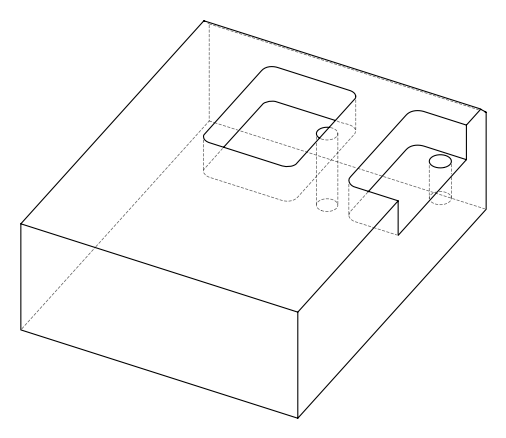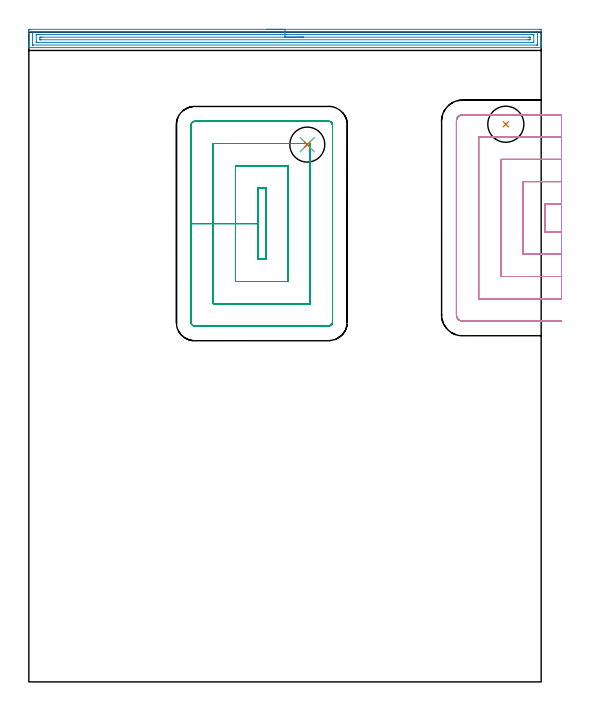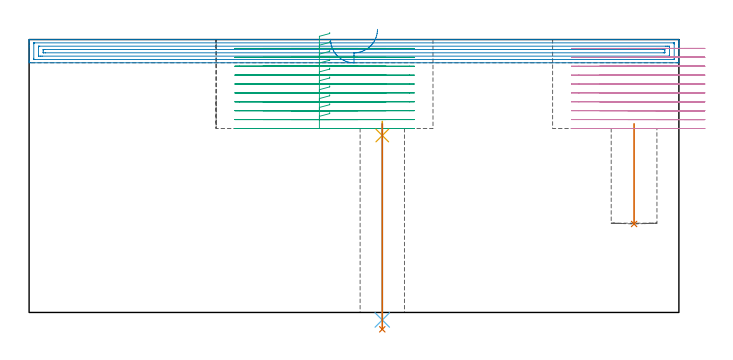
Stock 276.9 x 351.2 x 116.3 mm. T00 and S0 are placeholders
(PLAN: 7 operations, 5 tool changes, 53.8 min)
(1 INDEXABLE_INSERT_DRILL_BLIND_HOLE_FROM_SOLID | STEP1POCKET | NXT0302_010 | 0.18 min | 23377 mm3)
(2 AREA_MILL | FG_CHAMFER_SURFACE | UGT0205_001 | 9.07 min | 13570 mm3)
(3 MILL_RECTANGULAR_POCKET | POCKET_RECTANGULAR_STRAIGHT | NXT0201_012 | Follow Part, ap 4, ae 75% | 20.17 min | 440153 mm3)
(4 MILL_SLOT | SLOT_PARTIAL_RECTANGULAR | NXT0201_012 | Follow Part, ap 4, ae 75% | 23.63 min | 246221 mm3)
(5 SPOT_DRILL | STEP1HOLE | NXT0321_9005460120000 | 0.06 min | 193 mm3)
(6 DRILL_THROUGH_HOLE_INTO_CENTER | STEP1HOLE | NXT0301_065 | 0.34 min | 5301 mm3)
(7 DRILL_TO_ENLARGE_THROUGH_HOLE | STEP1HOLE | UGT0301_257 | 0.36 min | 16502 mm3)
(TOOL NXT0302_010 | Index. Insert Drill 19.5mm [880-D1950L25-05] | D19.5 PA176 FL98 Z2)
(TOOL UGT0205_001 | Chamfer Mill 20 x 3 x 45 deg. | D20 FL50 Z2)
(TOOL NXT0201_012 | ENDMILL 16mm [2P460-1600-NA 1630] | D16 FL38 Z6)
(TOOL NXT0321_9005460120000 | NC Spot Drill, 142deg, 12mm, Carbide, Uncoated | D12 PA142 FL30 Z2)
(TOOL NXT0301_065 | Carbide Drill 9.4mm [860.1-0940-075A1-MM 2214] | D9.4 PA140 FL98 Z2)
(TOOL UGT0301_257 | Twist Drill 18.9 mm | D18.9 PA118 FL135 Z2)
(OP 1 INDEXABLE_INSERT_DRILL_BLIND_HOLE_FROM_SOLID)
G17 G21 G94 G90
T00 M6
G54
G17 G0 G90 X257.8 Y301.4 S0 M3
G43 Z126.3 H1
G94 G81 G98 Z37.7 F250. R80.4
G80
M5
M2
(OP 2 AREA_MILL)
G17 G21 G94 G90
T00 M6
G54
G17 G0 G90 X128.45 Y352.7 S1061 M3
G43 Z126.3 H0
Z116.4
G94 G1 X128.488 Z115.528 F250.
X128.602 Z114.663
X128.791 Z113.812
X129.053 Z112.98
X129.387 Z112.174
X129.79 Z111.4
X130.258 Z110.664
X130.79 Z109.972
X131.379 Z109.329
X132.022 Z108.739
X132.714 Z108.208
X133.45 Z107.74
X134.224 Z107.337
X135.03 Z107.003
X135.862 Z106.741
X136.714 Z106.552
X137.578 Z106.438
X138.45 Z106.4
X276.298
X276.672 Y352.696 Z106.402
X276.89 Y352.692 Z106.406
X276.9 Y352.469 Z106.628
Y345.977 Z113.116
Y345.401 Z113.696
Y345.091 Z114.005
Y344.515 Z114.581
Y344.205 Z114.89
Y343.585 Z115.514
Y343.163 Z115.936
Y342.826 Z116.264
X276.891 Y342.802 Z116.288
X276.744 Y342.8 Z116.3
X0.156
X0.01 Y342.802 Z116.288
X0.007 Y342.825 Z116.266
X0. Y343.163 Z115.936
Y343.585 Z115.514
Y344.205 Z114.89
Y345.401 Z113.696
Y345.977 Z113.116
Y351.893 Z107.204
X0.003 Y352.181 Z106.916
X0.008 Y352.692 Z106.406
X0.086 Y352.694 Z106.403
X0.602 Y352.7 Z106.4
X138.45
Y351.286 Z107.814
X274.513
X274.735 Y351.284 Z107.816
X274.841 Y351.281 Z107.819
X274.886 Y351.279 Z107.821
X274.89 Y351.247 Z107.853
X274.894 Y351.152 Z107.948
X274.899 Y350.912 Z108.188
Y344.709 Z114.391
X274.892 Y344.323 Z114.777
X274.89 Y344.221 Z114.879
X274.844 Y344.219 Z114.881
X274.734 Y344.216 Z114.884
X274.513 Y344.214 Z114.886
X2.387
X2.165 Y344.216 Z114.884
X2.059 Y344.219 Z114.881
X2.014 Y344.221 Z114.879
X2.01 Y344.253 Z114.847
X2.006 Y344.348 Z114.752
X2.001 Y344.588 Z114.512
Y350.792 Z108.308
X2.008 Y351.177 Z107.923
X2.01 Y351.279 Z107.821
X2.056 Y351.281 Z107.819
X2.166 Y351.284 Z107.816
X2.387 Y351.286 Z107.814
X138.45
Y349.872 Z109.228
X272.378 Y349.871 Z109.229
X272.729 Y349.87 Z109.23
X272.845 Y349.867 Z109.233
X272.88 Y349.865 Z109.235
X272.89 Y349.805 Z109.295
X272.895 Y349.692 Z109.408
X272.899 Y349.523 Z109.577
Y345.977 Z113.123
X272.898 Y345.81 Z113.29
X272.89 Y345.644 Z113.456
X272.729 Y345.635 Z113.465
X272.186 Y345.63 Z113.47
X271.837 Y345.629 Z113.471
X271.296 Y345.628 Z113.472
X4.522 Y345.629 Z113.471
X4.171 Y345.63 Z113.47
X4.055 Y345.633 Z113.467
X4.02 Y345.635 Z113.465
X4.01 Y345.695 Z113.405
X4.005 Y345.808 Z113.292
X4.001 Y345.977 Z113.123
Y349.523 Z109.577
X4.002 Y349.69 Z109.41
X4.01 Y349.856 Z109.244
X4.171 Y349.865 Z109.235
X4.714 Y349.87 Z109.23
X5.063 Y349.871 Z109.229
X5.604 Y349.872 Z109.228
X138.45
Y348.457 Z110.643
X270.233
X270.812 Y348.453 Z110.647
X270.878 Y348.451 Z110.649
X270.89 Y348.448 Z110.652
X270.893 Y348.429 Z110.671
X270.897 Y348.381 Z110.719
X270.899 Y348.185 Z110.915
X270.898 Y347.329 Z111.771
X270.895 Y347.119 Z111.981
X270.891 Y347.067 Z112.033
X270.887 Y347.049 Z112.051
X270.865 Y347.048 Z112.052
X270.762 Y347.045 Z112.055
X270.052 Y347.043 Z112.057
X269.872
X6.667
X6.088 Y347.047 Z112.053
X6.022 Y347.049 Z112.051
X6.01 Y347.052 Z112.048
X6.007 Y347.071 Z112.029
X6.003 Y347.119 Z111.981
X6.001 Y347.315 Z111.785
X6.002 Y348.171 Z110.929
X6.005 Y348.381 Z110.719
X6.009 Y348.433 Z110.667
X6.013 Y348.451 Z110.649
X6.035 Y348.452 Z110.648
X6.138 Y348.455 Z110.645
X6.848 Y348.457 Z110.643
X7.028
X138.45
X139.322 Z110.681
X140.186 Z110.794
X141.038 Z110.983
X141.87 Z111.246
X142.676 Z111.579
X143.45 Z111.982
X144.186 Z112.451
X144.878 Z112.982
X145.521 Z113.572
X146.11 Z114.215
X146.642 Z114.907
X147.11 Z115.643
X147.513 Z116.416
X147.847 Z117.222
X148.109 Z118.054
X148.298 Z118.906
X148.412 Z119.771
X148.45 Z120.643
G0 Z126.3
M5
M2
(OP 3 MILL_RECTANGULAR_POCKET)
G17 G21 G94 G90
T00 M6
G54
G17 G0 G90 X128.1 Y265.359 S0 M3
G43 Z126.3 H1
Z119.3
G94 G1 Y267. Z118.86 F250.
X123.7 Z117.681
Y247.7 Z112.51
Y228.4 F500.
X128.1
Y267.
X123.7
Y247.7
X111.7
Y216.4
X140.1
Y279.
X111.7
Y247.7
X99.7
Y204.4
X152.1
Y291.
X99.7
Y247.7
X87.7
Y194.4
G3 X89.7 Y192.4 R2.
G1 X162.1
G3 X164.1 Y194.4 R2.
G1 Y301.
G3 X162.1 Y303. R2.
G1 X89.7
G3 X87.7 Y301. R2.
G1 Y247.7
Y246.7
G0 X128.1 Y265.359 Z115.51
G1 Y267. Z115.07 F250.
X123.7 Z113.891
Y247.7 Z108.72
Y228.4 F500.
X128.1
Y267.
X123.7
Y247.7
X111.7
Y216.4
X140.1
Y279.
X111.7
Y247.7
X99.7
Y204.4
X152.1
Y291.
X99.7
Y247.7
X87.7
Y194.4
G3 X89.7 Y192.4 R2.
G1 X162.1
G3 X164.1 Y194.4 R2.
G1 Y301.
G3 X162.1 Y303. R2.
G1 X89.7
G3 X87.7 Y301. R2.
G1 Y247.7
Y246.7
G0 X128.1 Y265.359 Z111.72
G1 Y267. Z111.28 F250.
X123.7 Z110.101
Y247.7 Z104.93
Y228.4 F500.
X128.1
Y267.
X123.7
Y247.7
X111.7
Y216.4
X140.1
Y279.
X111.7
Y247.7
X99.7
Y204.4
X152.1
Y291.
X99.7
Y247.7
X87.7
Y194.4
G3 X89.7 Y192.4 R2.
G1 X162.1
G3 X164.1 Y194.4 R2.
G1 Y301.
G3 X162.1 Y303. R2.
G1 X89.7
G3 X87.7 Y301. R2.
G1 Y247.7
Y246.7
G0 X128.1 Y265.359 Z107.93
G1 Y267. Z107.49 F250.
X123.7 Z106.311
Y247.7 Z101.14
Y228.4 F500.
X128.1
Y267.
X123.7
Y247.7
X111.7
Y216.4
X140.1
Y279.
X111.7
Y247.7
X99.7
Y204.4
X152.1
Y291.
X99.7
Y247.7
X87.7
Y194.4
G3 X89.7 Y192.4 R2.
G1 X162.1
G3 X164.1 Y194.4 R2.
G1 Y301.
G3 X162.1 Y303. R2.
G1 X89.7
G3 X87.7 Y301. R2.
G1 Y247.7
Y246.7
G0 X128.1 Y265.359 Z104.14
G1 Y267. Z103.7 F250.
X123.7 Z102.521
Y247.7 Z97.35
Y228.4 F500.
X128.1
Y267.
X123.7
Y247.7
X111.7
Y216.4
X140.1
Y279.
X111.7
Y247.7
X99.7
Y204.4
X152.1
Y291.
X99.7
Y247.7
X87.7
Y194.4
G3 X89.7 Y192.4 R2.
G1 X162.1
G3 X164.1 Y194.4 R2.
G1 Y301.
G3 X162.1 Y303. R2.
G1 X89.7
G3 X87.7 Y301. R2.
G1 Y247.7
Y246.7
G0 X128.1 Y265.359 Z100.35
G1 Y267. Z99.91 F250.
X123.7 Z98.731
Y247.7 Z93.56
Y228.4 F500.
X128.1
Y267.
X123.7
Y247.7
X111.7
Y216.4
X140.1
Y279.
X111.7
Y247.7
X99.7
Y204.4
X152.1
Y291.
X99.7
Y247.7
X87.7
Y194.4
G3 X89.7 Y192.4 R2.
G1 X162.1
G3 X164.1 Y194.4 R2.
G1 Y301.
G3 X162.1 Y303. R2.
G1 X89.7
G3 X87.7 Y301. R2.
G1 Y247.7
Y246.7
G0 X128.1 Y265.359 Z96.56
G1 Y267. Z96.12 F250.
X123.7 Z94.941
Y247.7 Z89.77
Y228.4 F500.
X128.1
Y267.
X123.7
Y247.7
X111.7
Y216.4
X140.1
Y279.
X111.7
Y247.7
X99.7
Y204.4
X152.1
Y291.
X99.7
Y247.7
X87.7
Y194.4
G3 X89.7 Y192.4 R2.
G1 X162.1
G3 X164.1 Y194.4 R2.
G1 Y301.
G3 X162.1 Y303. R2.
G1 X89.7
G3 X87.7 Y301. R2.
G1 Y247.7
Y246.7
G0 X128.1 Y265.359 Z92.77
G1 Y267. Z92.33 F250.
X123.7 Z91.151
Y247.7 Z85.98
Y228.4 F500.
X128.1
Y267.
X123.7
Y247.7
X111.7
Y216.4
X140.1
Y279.
X111.7
Y247.7
X99.7
Y204.4
X152.1
Y291.
X99.7
Y247.7
X87.7
Y194.4
G3 X89.7 Y192.4 R2.
G1 X162.1
G3 X164.1 Y194.4 R2.
G1 Y301.
G3 X162.1 Y303. R2.
G1 X89.7
G3 X87.7 Y301. R2.
G1 Y247.7
Y246.7
G0 X128.1 Y265.359 Z88.98
G1 Y267. Z88.54 F250.
X123.7 Z87.361
Y247.7 Z82.19
Y228.4 F500.
X128.1
Y267.
X123.7
Y247.7
X111.7
Y216.4
X140.1
Y279.
X111.7
Y247.7
X99.7
Y204.4
X152.1
Y291.
X99.7
Y247.7
X87.7
Y194.4
G3 X89.7 Y192.4 R2.
G1 X162.1
G3 X164.1 Y194.4 R2.
G1 Y301.
G3 X162.1 Y303. R2.
G1 X89.7
G3 X87.7 Y301. R2.
G1 Y247.7
Y246.7
G0 X128.1 Y265.359 Z85.19
G1 Y267. Z84.75 F250.
X123.7 Z83.571
Y247.7 Z78.4
Y228.4 F500.
X128.1
Y267.
X123.7
Y247.7
X111.7
Y216.4
X140.1
Y279.
X111.7
Y247.7
X99.7
Y204.4
X152.1
Y291.
X99.7
Y247.7
X87.7
Y194.4
G3 X89.7 Y192.4 R2.
G1 X162.1
G3 X164.1 Y194.4 R2.
G1 Y301.
G3 X162.1 Y303. R2.
G1 X89.7
G3 X87.7 Y301. R2.
G1 Y247.7
Y246.7
G0 Z126.3
M5
M2
(OP 4 MILL_SLOT)
G17 G21 G94 G90
T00 M6
G54
G17 G0 G90 X287.9 Y258.4 S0 M3
G43 Z126.3 H1
Z112.51
G94 G1 X284.9 F250.
X279.1 F500.
Y243.1
X284.9
X287.9 F250.
Y270.4
X284.9
X267.1 F500.
Y231.1
X284.9
X287.9 F250.
Y282.4
X284.9
X255.1 F500.
Y219.1
X284.9
X287.9 F250.
Y294.4
X284.9
X243.1 F500.
Y207.1
X284.9
X287.9 F250.
Y306.4
X284.9
X234.3 F500.
G3 X231.1 Y303.2 R3.2
G1 Y198.3
G3 X234.3 Y195.1 R3.2
G1 X284.9
X287.9 F250.
G0 Y258.4 Z108.72
G1 X284.9
X279.1 F500.
Y243.1
X284.9
X287.9 F250.
Y270.4
X284.9
X267.1 F500.
Y231.1
X284.9
X287.9 F250.
Y282.4
X284.9
X255.1 F500.
Y219.1
X284.9
X287.9 F250.
Y294.4
X284.9
X243.1 F500.
Y207.1
X284.9
X287.9 F250.
Y306.4
X284.9
X234.3 F500.
G3 X231.1 Y303.2 R3.2
G1 Y198.3
G3 X234.3 Y195.1 R3.2
G1 X284.9
X287.9 F250.
G0 Y258.4 Z104.93
G1 X284.9
X279.1 F500.
Y243.1
X284.9
X287.9 F250.
Y270.4
X284.9
X267.1 F500.
Y231.1
X284.9
X287.9 F250.
Y282.4
X284.9
X255.1 F500.
Y219.1
X284.9
X287.9 F250.
Y294.4
X284.9
X243.1 F500.
Y207.1
X284.9
X287.9 F250.
Y306.4
X284.9
X234.3 F500.
G3 X231.1 Y303.2 R3.2
G1 Y198.3
G3 X234.3 Y195.1 R3.2
G1 X284.9
X287.9 F250.
G0 Y258.4 Z101.14
G1 X284.9
X279.1 F500.
Y243.1
X284.9
X287.9 F250.
Y270.4
X284.9
X267.1 F500.
Y231.1
X284.9
X287.9 F250.
Y282.4
X284.9
X255.1 F500.
Y219.1
X284.9
X287.9 F250.
Y294.4
X284.9
X243.1 F500.
Y207.1
X284.9
X287.9 F250.
Y306.4
X284.9
X234.3 F500.
G3 X231.1 Y303.2 R3.2
G1 Y198.3
G3 X234.3 Y195.1 R3.2
G1 X284.9
X287.9 F250.
G0 Y258.4 Z97.35
G1 X284.9
X279.1 F500.
Y243.1
X284.9
X287.9 F250.
Y270.4
X284.9
X267.1 F500.
Y231.1
X284.9
X287.9 F250.
Y282.4
X284.9
X255.1 F500.
Y219.1
X284.9
X287.9 F250.
Y294.4
X284.9
X243.1 F500.
Y207.1
X284.9
X287.9 F250.
Y306.4
X284.9
X234.3 F500.
G3 X231.1 Y303.2 R3.2
G1 Y198.3
G3 X234.3 Y195.1 R3.2
G1 X284.9
X287.9 F250.
G0 Y258.4 Z93.56
G1 X284.9
X279.1 F500.
Y243.1
X284.9
X287.9 F250.
Y270.4
X284.9
X267.1 F500.
Y231.1
X284.9
X287.9 F250.
Y282.4
X284.9
X255.1 F500.
Y219.1
X284.9
X287.9 F250.
Y294.4
X284.9
X243.1 F500.
Y207.1
X284.9
X287.9 F250.
Y306.4
X284.9
X234.3 F500.
G3 X231.1 Y303.2 R3.2
G1 Y198.3
G3 X234.3 Y195.1 R3.2
G1 X284.9
X287.9 F250.
G0 Y258.4 Z89.77
G1 X284.9
X279.1 F500.
Y243.1
X284.9
X287.9 F250.
Y270.4
X284.9
X267.1 F500.
Y231.1
X284.9
X287.9 F250.
Y282.4
X284.9
X255.1 F500.
Y219.1
X284.9
X287.9 F250.
Y294.4
X284.9
X243.1 F500.
Y207.1
X284.9
X287.9 F250.
Y306.4
X284.9
X234.3 F500.
G3 X231.1 Y303.2 R3.2
G1 Y198.3
G3 X234.3 Y195.1 R3.2
G1 X284.9
X287.9 F250.
G0 Y258.4 Z85.98
G1 X284.9
X279.1 F500.
Y243.1
X284.9
X287.9 F250.
Y270.4
X284.9
X267.1 F500.
Y231.1
X284.9
X287.9 F250.
Y282.4
X284.9
X255.1 F500.
Y219.1
X284.9
X287.9 F250.
Y294.4
X284.9
X243.1 F500.
Y207.1
X284.9
X287.9 F250.
Y306.4
X284.9
X234.3 F500.
G3 X231.1 Y303.2 R3.2
G1 Y198.3
G3 X234.3 Y195.1 R3.2
G1 X284.9
X287.9 F250.
G0 Y258.4 Z82.19
G1 X284.9
X279.1 F500.
Y243.1
X284.9
X287.9 F250.
Y270.4
X284.9
X267.1 F500.
Y231.1
X284.9
X287.9 F250.
Y282.4
X284.9
X255.1 F500.
Y219.1
X284.9
X287.9 F250.
Y294.4
X284.9
X243.1 F500.
Y207.1
X284.9
X287.9 F250.
Y306.4
X284.9
X234.3 F500.
G3 X231.1 Y303.2 R3.2
G1 Y198.3
G3 X234.3 Y195.1 R3.2
G1 X284.9
X287.9 F250.
G0 Y258.4 Z78.4
G1 X284.9
X279.1 F500.
Y243.1
X284.9
X287.9 F250.
Y270.4
X284.9
X267.1 F500.
Y231.1
X284.9
X287.9 F250.
Y282.4
X284.9
X255.1 F500.
Y219.1
X284.9
X287.9 F250.
Y294.4
X284.9
X243.1 F500.
Y207.1
X284.9
X287.9 F250.
Y306.4
X284.9
X234.3 F500.
G3 X231.1 Y303.2 R3.2
G1 Y198.3
G3 X234.3 Y195.1 R3.2
G1 X284.9
X287.9 F250.
G0 Z126.3
M5
M2
(OP 5 SPOT_DRILL)
G17 G21 G94 G90
T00 M6
G54
G17 G0 G90 X150.5 Y290.4 S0 M3
G43 Z126.3 H0
G94 G81 G98 Z75.4 F250. R81.4
G80
M5
M2
(OP 6 DRILL_THROUGH_HOLE_INTO_CENTER)
G17 G21 G94 G90
T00 M6
G54
G17 G0 G90 X150.5 Y290.4 S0 M3
G43 Z126.3 H1
G94 G73 G98 Z-3.211 F250. Q9.068 R80.4
G80
M5
M2
(OP 7 DRILL_TO_ENLARGE_THROUGH_HOLE)
G17 G21 G94 G90
T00 M6
G54
G17 G0 G90 X150.5 Y290.4 S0 M3
G43 Z126.3 H0
G94 G73 G98 Z-7.178 F250. Q17.116 R80.4
G80
M5
M2
